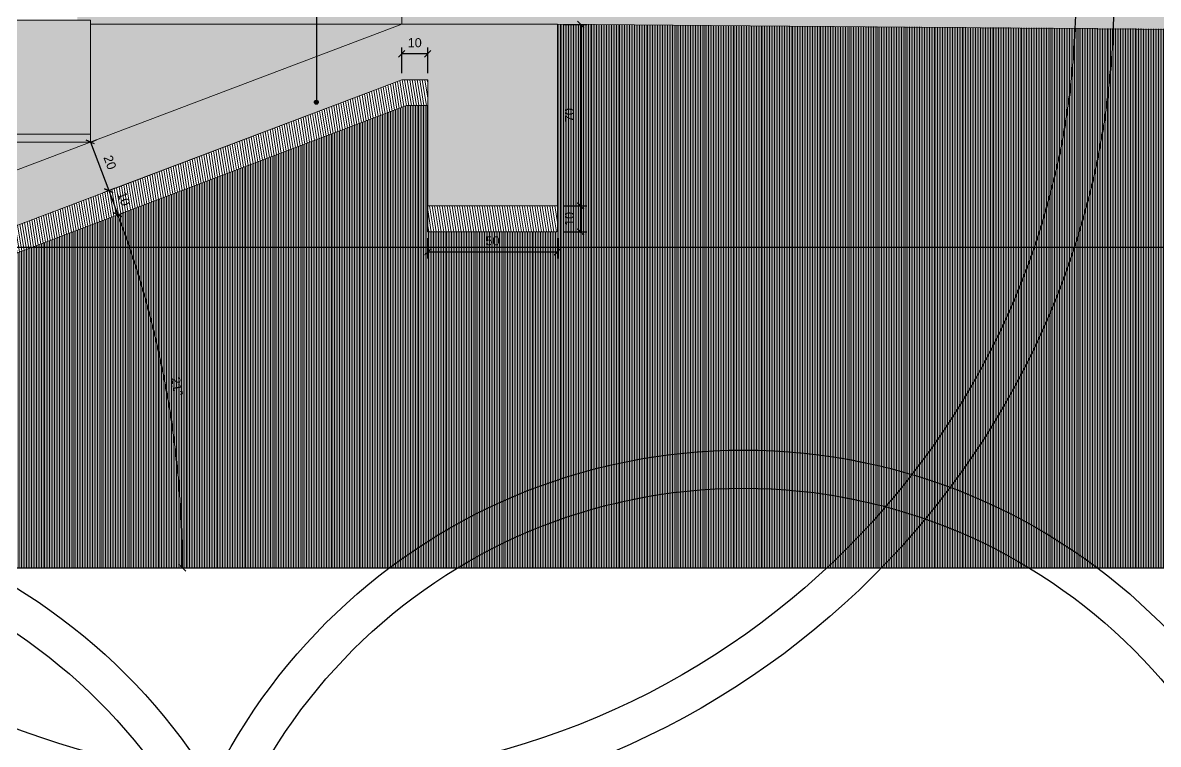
# Model space of a CAD drawing. Header units: metres. Extents: x -325 to 301, y -147 to 149.
# Drawn here: x 67.538 to 71.915, y 41.541 to 44.322 of the extents above; entities that cross this region are included whole.
import ezdxf

# ---------------------------------------------------------------- set-up
doc = ezdxf.new("R2010")
doc.units = ezdxf.units.M
doc.layers.get('Defpoints').update_dxf_attribs({"lineweight": 13})
for name, color, linetype, plot in [('-aux', 50, 'Continuous', False), ('-AUX-QAD', 5, 'Continuous', False), ('00-AUX', 50, 'Continuous', False)]:
    doc.layers.add(name, color=color, linetype=linetype, plot=plot)
doc.layers.add('0-TX-1_25', color=7, linetype='Continuous', true_color=0x3f4f7f)
doc.layers.add('EIT_3 TR sorra', color=7, linetype='Continuous', true_color=0xd8ceb0)
doc.layers.add('03-TR-Paviment_08_Natural Stone Bleachers', color=7, linetype='Continuous', lineweight=5, true_color=0xafad9d)
doc.layers.add('3-TR tot_u', color=7, linetype='Continuous', lineweight=5, true_color=0x787878)
for name, color, linetype, lineweight in [('1-CM', 7, 'Continuous', 0), ('3-TR Formigó', 252, 'Continuous', 0), ('3-TR Seleccionat', 44, 'Continuous', 0), ('3-TR Tot-u', 37, 'Continuous', 0)]:
    doc.layers.add(name, color=color, linetype=linetype, lineweight=lineweight)
doc.styles.get("Standard").update_dxf_attribs({"font": 'arial.ttf'})
doc.dimstyles.new('ISO-25', dxfattribs={"dimtxt": 0.1, "dimasz": 0.1, "dimexe": 0.1, "dimexo": 0.1, "dimgap": 0.1, "dimtad": 1, "dimdec": 0, "dimlfac": 100, "dimzin": 9, "dimtxsty": 'Standard', "dimblk": 'OBLIQUE', "dimcen": 0.1, "dimadec": 0, "dimazin": 0, "dimtfac": 1, "dimtdec": 0, "dimtmove": 0, "dimatfit": 3, "dimldrblk": 'OBLIQUE', "dimfxl": 1, "dimarcsym": 0})

# ---------------------------------------------------------------- blocks, each defined once
blk = doc.blocks.new('POINT')
at = {"layer": '0-TX-1_25'}
h = blk.add_hatch(dxfattribs=at)
h.set_pattern_fill('ANGLE', color=256)
h.set_pattern_definition([(0, (-83.747, -12.726), (0, 6.985), [5.08, -1.905]), (90, (-83.747, -12.726), (-6.985, 4e-16), [5.08, -1.905])])
edge = h.paths.add_edge_path()
edge.add_arc((0, 0), 0.0075, 0, 360)
h = blk.add_hatch(color=256, dxfattribs=at)
h.dxf.hatch_style = 1
edge = h.paths.add_edge_path()
edge.add_arc((0, 0), 0.0075, 0, 360)
blk.add_circle((0, 0), 0.0075, dxfattribs=at)
blk = doc.blocks.new('_Oblique')
at = {"color": 0, "lineweight": -2}
blk.add_line((-0.5, -0.5), (0.5, 0.5), dxfattribs=at)
blk = doc.blocks.new('*D2902')
at = {"layer": '0-TX-1_25', "color": 0, "lineweight": -2, "transparency": 16777216}
for p, q in [((69.0989, 43.4909), (69.0989, 43.4132)), ((69.5989, 43.4909), (69.5989, 43.4132)), ((69.0989, 43.4382), (69.5989, 43.4382))]:
    blk.add_line(p, q, dxfattribs=at)
at = {"layer": 'Defpoints', "color": 0, "transparency": 16777216}
for p in [(69.0989, 43.5159), (69.5989, 43.5159), (69.5989, 43.4382)]:
    blk.add_point(p, dxfattribs=at)
at = {"layer": '0-TX-1_25', "color": 0, "lineweight": -2, "transparency": 16777216, "xscale": 0.025, "yscale": 0.025, "zscale": 0.025, "rotation": 180}
blk.add_blockref('_Oblique', (69.0989, 43.4382), dxfattribs=at)
at = {"layer": '0-TX-1_25', "color": 0, "lineweight": -2, "transparency": 16777216, "xscale": 0.025, "yscale": 0.025, "zscale": 0.025}
blk.add_blockref('_Oblique', (69.5989, 43.4382), dxfattribs=at)
at = {"layer": '0-TX-1_25', "color": 0, "transparency": 16777216, "insert": (69.3489, 43.4811), "char_height": 0.035, "attachment_point": 5}
blk.add_mtext('50', dxfattribs=at)
blk = doc.blocks.new('*D2900')
at = {"layer": '0-TX-1_25', "color": 0, "lineweight": -2, "transparency": 16777216}
for p, q in [((69.6239, 44.3154), (69.7134, 44.3154)), ((69.6884, 44.3154), (69.6884, 43.6154)), ((69.6236, 43.6154), (69.7134, 43.6154))]:
    blk.add_line(p, q, dxfattribs=at)
at = {"layer": 'Defpoints', "color": 0, "transparency": 16777216}
for p in [(69.5989, 44.3154), (69.5986, 43.6154), (69.6884, 43.6154)]:
    blk.add_point(p, dxfattribs=at)
at = {"layer": '0-TX-1_25', "color": 0, "lineweight": -2, "transparency": 16777216, "xscale": 0.025, "yscale": 0.025, "zscale": 0.025}
for p, rotation in [((69.6884, 44.3154), 90), ((69.6884, 43.6154), 270)]:
    blk.add_blockref('_Oblique', p, dxfattribs=dict(at, rotation=rotation))
at = {"layer": '0-TX-1_25', "color": 0, "transparency": 16777216, "insert": (69.6455, 43.9654), "char_height": 0.035, "attachment_point": 5, "rotation": 90}
blk.add_mtext('70', dxfattribs=at)
blk = doc.blocks.new('*D2901')
at = {"layer": '0-TX-1_25', "color": 0, "lineweight": -2, "transparency": 16777216}
for p, q in [((69.6236, 43.6154), (69.7134, 43.6154)), ((69.6884, 43.6154), (69.6884, 43.5154)), ((69.6236, 43.5154), (69.7134, 43.5154))]:
    blk.add_line(p, q, dxfattribs=at)
at = {"layer": 'Defpoints', "color": 0, "transparency": 16777216}
for p in [(69.5986, 43.6154), (69.5986, 43.5154), (69.6884, 43.5154)]:
    blk.add_point(p, dxfattribs=at)
at = {"layer": '0-TX-1_25', "color": 0, "lineweight": -2, "transparency": 16777216, "xscale": 0.025, "yscale": 0.025, "zscale": 0.025}
for p, rotation in [((69.6884, 43.6154), 90), ((69.6884, 43.5154), 270)]:
    blk.add_blockref('_Oblique', p, dxfattribs=dict(at, rotation=rotation))
at = {"layer": '0-TX-1_25', "color": 0, "transparency": 16777216, "insert": (69.6455, 43.5654), "char_height": 0.035, "attachment_point": 5, "rotation": 90}
blk.add_mtext('10', dxfattribs=at)
blk = doc.blocks.new('*D2903')
at = {"layer": '0-TX-1_25', "color": 0, "lineweight": -2, "transparency": 16777216}
for p, q in [((67.7989, 43.8617), (67.8222, 43.8706)), ((67.7989, 43.8617), (67.8697, 43.6747)), ((67.8697, 43.6747), (67.893, 43.6835))]:
    blk.add_line(p, q, dxfattribs=at)
at = {"layer": 'Defpoints', "color": 0, "transparency": 16777216}
for p in [(67.7989, 43.8617), (67.8697, 43.6747), (67.8697, 43.6747)]:
    blk.add_point(p, dxfattribs=at)
at = {"layer": '0-TX-1_25', "color": 0, "lineweight": -2, "transparency": 16777216, "xscale": 0.025, "yscale": 0.025, "zscale": 0.025}
for p, rotation in [((67.7989, 43.8617), 110.7302605992884), ((67.8697, 43.6747), 290.7302605992884)]:
    blk.add_blockref('_Oblique', p, dxfattribs=dict(at, rotation=rotation))
at = {"layer": '0-TX-1_25', "color": 0, "transparency": 16777216, "insert": (67.8744, 43.7834), "char_height": 0.035, "attachment_point": 5, "rotation": 290.7303}
blk.add_mtext('20', dxfattribs=at)
blk = doc.blocks.new('*D2904')
at = {"layer": '0-TX-1_25', "color": 0, "lineweight": -2, "transparency": 16777216}
for p, q in [((67.8697, 43.6747), (67.893, 43.6835)), ((67.8697, 43.6747), (67.9051, 43.5812)), ((67.9051, 43.5812), (67.9284, 43.59))]:
    blk.add_line(p, q, dxfattribs=at)
at = {"layer": 'Defpoints', "color": 0, "transparency": 16777216}
for p in [(67.8697, 43.6747), (67.9051, 43.5812), (67.9051, 43.5812)]:
    blk.add_point(p, dxfattribs=at)
at = {"layer": '0-TX-1_25', "color": 0, "lineweight": -2, "transparency": 16777216, "xscale": 0.025, "yscale": 0.025, "zscale": 0.025}
for p, rotation in [((67.8697, 43.6747), 110.7302605995282), ((67.9051, 43.5812), 290.7302605995282)]:
    blk.add_blockref('_Oblique', p, dxfattribs=dict(at, rotation=rotation))
at = {"layer": '0-TX-1_25', "color": 0, "transparency": 16777216, "insert": (67.9275, 43.6431), "char_height": 0.035, "attachment_point": 5, "rotation": 290.7303}
blk.add_mtext('10', dxfattribs=at)
blk = doc.blocks.new('*D2905')
at = {"layer": '0-TX-1_25', "color": 0, "lineweight": -2, "transparency": 16777216}
blk.add_arc((64.3102, 42.2206), 3.8437, 0, 20.7303, dxfattribs=at)
at = {"layer": 'Defpoints', "color": 0, "transparency": 16777216}
for p in [(69.0172, 44.0021), (68.126, 42.6831), (64.9751, 42.4722), (64.9751, 42.2206), (71.9751, 42.2206)]:
    blk.add_point(p, dxfattribs=at)
at = {"layer": '0-TX-1_25', "color": 0, "lineweight": -2, "transparency": 16777216, "xscale": 0.025, "yscale": 0.025, "zscale": 0.025}
for p, rotation in [((67.9051, 43.5812), 110.7302605995299), ((68.1539, 42.2206), 270)]:
    blk.add_blockref('_Oblique', p, dxfattribs=dict(at, rotation=rotation))
at = {"layer": '0-TX-1_25', "color": 0, "transparency": 16777216, "insert": (68.1331, 42.9198), "char_height": 0.035, "attachment_point": 5, "rotation": 280.3651}
blk.add_mtext('21°', dxfattribs=at)
blk = doc.blocks.new('*D2958')
at = {"layer": '0-TX-1_25', "color": 0, "lineweight": -2, "transparency": 16777216}
for p, q in [((68.9989, 44.1271), (68.9989, 44.2266)), ((69.0989, 44.1271), (69.0989, 44.2266)), ((69.0989, 44.2016), (68.9989, 44.2016))]:
    blk.add_line(p, q, dxfattribs=at)
at = {"layer": 'Defpoints', "color": 0, "transparency": 16777216}
for p in [(68.9989, 44.2016), (68.9989, 44.1021), (69.0989, 44.1021)]:
    blk.add_point(p, dxfattribs=at)
at = {"layer": '0-TX-1_25', "color": 0, "lineweight": -2, "transparency": 16777216, "xscale": 0.025, "yscale": 0.025, "zscale": 0.025, "rotation": 180}
blk.add_blockref('_Oblique', (68.9989, 44.2016), dxfattribs=at)
at = {"layer": '0-TX-1_25', "color": 0, "lineweight": -2, "transparency": 16777216, "xscale": 0.025, "yscale": 0.025, "zscale": 0.025}
blk.add_blockref('_Oblique', (69.0989, 44.2016), dxfattribs=at)
at = {"layer": '0-TX-1_25', "color": 0, "transparency": 16777216, "insert": (69.0489, 44.2445), "char_height": 0.035, "attachment_point": 5}
blk.add_mtext('10', dxfattribs=at)

msp = doc.modelspace()

# ---------------------------------------------------------------- hatches: boundary and pattern name
at = {"layer": '03-TR-Paviment_08_Natural Stone Bleachers'}
h = msp.add_hatch(dxfattribs=at)
h.set_pattern_fill('DASH', color=256, scale=0.002611, angle=233, style=0, double=1)
h.set_pattern_definition([(233, (-85.195396, -80.856077), (0.0016315323, -0.0116089556), [0.0082894435, -0.0082894435])])
h.paths.add_polyline_path([(66.5488, 44.3317), (66.5488, 43.8917), (67.7989, 43.8917), (67.7989, 44.3317)])
at = {"layer": '3-TR Formigó'}
h = msp.add_hatch(dxfattribs=at)
h.set_pattern_fill('ANSI31', color=256, scale=0.003, angle=234.1752)
h.set_pattern_definition([(279.175244, (-144.234357, -1.390011), (0.00940313004, 0.0015188056), [])])
h.paths.add_polyline_path([(68.9989, 44.1021), (64.9746, 42.5802), (64.9751, 42.4722), (69.0172, 44.0021), (69.0989, 44.0021), (69.0989, 44.1021)])
h = msp.add_hatch(dxfattribs=at)
h.set_pattern_fill('ANSI31', color=256, scale=0.003, angle=234.1752)
h.set_pattern_definition([(279.175244, (-140.110059, -0.354265), (0.00940313004, 0.0015188056), [])])
h.paths.add_polyline_path([(69.5989, 43.6159), (69.0989, 43.6159), (69.0989, 43.5159), (69.5989, 43.5159)])
at = {"layer": '3-TR Seleccionat'}
h = msp.add_hatch(dxfattribs=at)
h.set_pattern_fill('ANSI31', color=256, scale=0.002, angle=45, style=0)
h.set_pattern_definition([(90, (32.8500927, -8.2386086), (-0.00635, 0), [])])
h.paths.add_polyline_path([(69.0989, 43.5159), (69.0989, 44.0021), (69.0172, 44.0021), (64.9751, 42.4722), (64.9751, 42.2206), (71.9758, 42.2206), (71.9744, 44.2979), (69.5989, 44.3159), (69.5989, 43.5159)])
at = {"layer": '3-TR Tot-u'}
h = msp.add_hatch(dxfattribs=at)
h.set_pattern_fill('EARTH', color=256, scale=0.005, angle=-80.8248)
h.set_pattern_definition([(279.175244, (-9.560606, -4.909606), (0.036406452, -0.026281081), [0.03175, -0.03175]), (279.175244, (-9.548852, -4.907708), (0.036406452, -0.026281081), [0.03175, -0.03175]), (279.175244, (-9.537098, -4.90581), (0.036406452, -0.026281081), [0.03175, -0.03175]), (9.175244, (-9.532547, -4.909094), (0.026281081, 0.036406452), [0.03175, -0.03175]), (9.175244, (-9.53065, -4.920848), (0.026281081, 0.036406452), [0.03175, -0.03175]), (9.175244, (-9.52875, -4.932602), (0.026281081, 0.036406452), [0.03175, -0.03175])])
h.paths.add_polyline_path([(68.9988, 44.5054), (68.9988, 44.3161), (69.5989, 44.3159), (71.9751, 44.2979), (71.9751, 44.5018)])
at = {"layer": '3-TR tot_u'}
h = msp.add_hatch(dxfattribs=at)
h.set_pattern_fill('AR-CONC', color=256, scale=0.00025, angle=90.2657)
h.set_pattern_definition([(75.823251517, (269802.550313, -738328.213315), (0.0427337736151, 0.0162528873334), [0.0047625, -0.0523875]), (20.823251517, (269802.550313, -738328.213315), (-0.0287369413902, 0.0391565991078), [0.00381, -0.0419101460425]), (126.274696217, (269802.553875, -738328.21196), (0.0139968329648, 0.0554094846363), [0.0040475022, -0.04452256115]), (72.007451517, (269802.54478, -738328.201884), (0.0655807844596, 0.02005924834), [0.00714375, -0.07858125]), (122.458809127, (269802.550246, -738328.20021), (0.0264798784375, 0.0815327643516), [0.006071255785, -0.06678390204]), (17.007402687, (269802.54478, -738328.201884), (0.026479878442, 0.0815327643504), [0.0057149917675, -0.06286493298]), (46.823251517, (269802.55188, -738328.201976), (0.0452552118719, -0.0065026301172), [0.0047625, -0.0523875]), (351.823251517, (269802.55188, -738328.201976), (-0.006150253489, 0.0481790201258), [0.00381, -0.04191]), (97.274696517, (269802.55565, -738328.202517), (0.0391049582031, 0.0416763901857), [0.0040475022, -0.0445224844]), (63.3232515172, (269802.550313, -738328.213315), (-0.0085129227679, 0.01936423314394), [0, -0.041402, 0, -0.042545, 0, -0.04206875]), (33.3232515172, (269802.550313, -738328.213315), (0.00412722228654, 0.02982078914956), [0, -0.024257, 0, -0.0404495, 0, -0.01603375]), (353.3232515172, (269802.537567, -738328.219484), (0.03113655498144, 0.0134765238184), [0, -0.015875, 0, -0.04953, 0, -0.0657225]), (343.323251517, (269802.53185, -738328.22225), (0.0305654049678, 0.0218529991231), [0, -0.0206375, 0, -0.032893, 0, -0.0466725])])
h.paths.add_polyline_path([(64.9751, 42.9534), (64.9751, 42.5792), (68.9989, 44.1021), (69.0989, 44.1021), (69.0989, 43.6159), (69.5989, 43.6159), (69.5989, 44.3159), (67.7989, 44.3159), (67.7989, 43.8617), (66.5988, 43.8617), (66.5988, 43.4076), (65.3988, 43.4076), (65.3988, 42.9534)])
at = {"layer": 'EIT_3 TR sorra'}
h = msp.add_hatch(dxfattribs=at)
h.set_pattern_fill('ANSI36', color=256, scale=0.002552, angle=-0.5675, style=0, double=1)
h.set_pattern_definition([(44.43255, (65.074246, 48.2032195), (0.004452031, 0.015709518), [0.020252618, -0.004050524, 0, -0.004050524])])
h.paths.add_polyline_path([(67.7487, 44.3459), (67.7489, 44.3317), (67.7989, 44.3317), (67.7989, 44.3159), (68.9989, 44.3159), (68.9989, 44.3459)])
h = msp.add_hatch(dxfattribs=at)
h.set_pattern_fill('ANSI36', color=256, scale=0.002552, angle=-0.5675, style=0, double=1)
h.set_pattern_definition([(44.43255, (63.8742124, 47.74904), (0.004452031, 0.015709518), [0.020252618, -0.004050524, 0, -0.004050524])])
h.paths.add_polyline_path([(66.5487, 43.8917), (66.5488, 43.8776), (66.5988, 43.8776), (66.5988, 43.8617), (67.7989, 43.8617), (67.7989, 43.8917)])

# ---------------------------------------------------------------- linework, layer by layer
at = {"layer": '-aux'}
msp.add_lwpolyline([(12.2345, 43.4567), (142.2345, 43.4567)], dxfattribs=at)
at = {"layer": '-AUX-QAD'}
for centre, radius in [((68.5761, 44.4281), 3.1674), ((68.5761, 44.4281), 3.0203), ((70.3157, 40.3998), 2.2751), ((70.3157, 40.3998), 2.1279), ((66.3257, 40.2026), 2.2751), ((66.3257, 40.2026), 2.1279)]:
    msp.add_circle(centre, radius, dxfattribs=at)
at = {"layer": '0-TX-1_25'}
msp.add_lwpolyline([(68.6698, 45.0199), (68.6698, 44.0153)], dxfattribs=at)
at = {"layer": '00-AUX'}
msp.add_lwpolyline([(64.9751, 42.2206), (71.9751, 42.2206)], dxfattribs=at)
at = {"layer": '1-CM'}
msp.add_line((69.5989, 44.3159), (71.9751, 44.296), dxfattribs=at)
for points in [[(68.9989, 44.3159), (68.9989, 44.3459)], [(64.9751, 42.9534), (65.3988, 42.9534), (65.3988, 43.4076), (66.5988, 43.4076), (66.5988, 43.8617), (67.7989, 43.8617), (67.7989, 44.3159), (69.5989, 44.3159), (69.5989, 43.6159), (69.0989, 43.6159), (69.0989, 44.1021), (68.9989, 44.1021), (64.9751, 42.5792)], [(65.3488, 42.7206), (68.9989, 44.1021), (69.0989, 44.1021), (69.0989, 43.6159), (69.5989, 43.6159), (69.5989, 44.3159)], [(68.9989, 44.3159), (69.5989, 44.3159), (69.5989, 43.6159), (69.0989, 43.6159), (69.0989, 44.1021)], [(67.8489, 43.6668), (68.9989, 44.1021)], [(68.9989, 44.1021), (69.0989, 44.1021)], [(69.0989, 44.0021), (69.0172, 44.0021), (64.9751, 42.4722)], [(69.0989, 43.6159), (69.0989, 43.5159), (69.5989, 43.5159), (69.5989, 43.6159)]]:
    msp.add_lwpolyline(points, dxfattribs=at)
at = {"layer": '1-CM', "color": 251, "true_color": 0x636466}
msp.add_lwpolyline([(64.9751, 42.793), (68.9989, 44.3159)], dxfattribs=at)
at = {"layer": '1-CM'}
msp.add_lwpolyline([(67.7989, 43.8917), (66.5488, 43.8917), (66.5488, 44.3317), (67.7989, 44.3317)], close=True, dxfattribs=at)

# ---------------------------------------------------------------- block references
at = {"layer": '0-TX-1_25'}
msp.add_blockref('POINT', (68.6698, 44.0153), dxfattribs=at)

# ---------------------------------------------------------------- dimensions: what is measured, and where the dimension line sits
for base, p1, p2, picture, middle in [((69.6884, 43.6154), (69.5989, 44.3154), (69.5986, 43.6154), '*D2900', (69.6455, 43.9654)), ((69.6884, 43.5154), (69.5986, 43.6154), (69.5986, 43.5154), '*D2901', (69.6455, 43.5654))]:
    dim = msp.add_linear_dim(base=base, p1=p1, p2=p2, angle=90, dimstyle='ISO-25', override={"dimtxt": 0.035, "dimasz": 0.025, "dimexe": 0.025, "dimexo": 0.025, "dimgap": 0.025, "dimblk1": 'Oblique', "dimblk2": 'Oblique', "dimsah": 1, "dimfxl": 0.1, "dimfxlon": 1, "dimarcsym": 1}, dxfattribs=at)
    dim.commit()
    dim.dimension.update_dxf_attribs({"geometry": picture, "text_midpoint": middle})
for base, p1, p2, picture, middle in [((68.9989, 44.2016), (69.0989, 44.1021), (68.9989, 44.1021), '*D2958', (69.0489, 44.2445)), ((69.5989, 43.4382), (69.0989, 43.5159), (69.5989, 43.5159), '*D2902', (69.3489, 43.4811))]:
    dim = msp.add_linear_dim(base=base, p1=p1, p2=p2, dimstyle='ISO-25', override={"dimtxt": 0.035, "dimasz": 0.025, "dimexe": 0.025, "dimexo": 0.025, "dimgap": 0.025, "dimblk1": 'Oblique', "dimblk2": 'Oblique', "dimsah": 1, "dimfxl": 0.1, "dimfxlon": 1, "dimarcsym": 1}, dxfattribs=at)
    dim.commit()
    dim.dimension.update_dxf_attribs({"geometry": picture, "text_midpoint": middle})
dim = msp.add_angular_dim_2l(base=(68.126, 42.6831), line1=((69.0172, 44.0021), (64.9751, 42.4722)), line2=((64.9751, 42.2206), (71.9751, 42.2206)), dimstyle='ISO-25', override={"dimtxt": 0.035, "dimasz": 0.025, "dimexe": 0.025, "dimexo": 0.025, "dimgap": 0.025, "dimblk1": 'Oblique', "dimblk2": 'Oblique', "dimsah": 1, "dimfxl": 0.1, "dimfxlon": 1, "dimarcsym": 1}, dxfattribs=at)
dim.commit()
dim.dimension.update_dxf_attribs({"geometry": '*D2905', "text_midpoint": (68.1331, 42.9198)})
for p1, p2, picture, middle in [((67.7989, 43.8617), (67.8697, 43.6747), '*D2903', (67.8744, 43.7834)), ((67.8697, 43.6747), (67.9051, 43.5812), '*D2904', (67.9275, 43.6431))]:
    dim = msp.add_aligned_dim(p1=p1, p2=p2, distance=0, dimstyle='ISO-25', override={"dimtxt": 0.035, "dimasz": 0.025, "dimexe": 0.025, "dimexo": 0.025, "dimgap": 0.025, "dimblk1": 'Oblique', "dimblk2": 'Oblique', "dimsah": 1, "dimfxl": 0.1, "dimfxlon": 1, "dimarcsym": 1}, dxfattribs=at)
    dim.commit()
    dim.dimension.update_dxf_attribs({"geometry": picture, "text_midpoint": middle})

doc.saveas('drawing.dxf')
